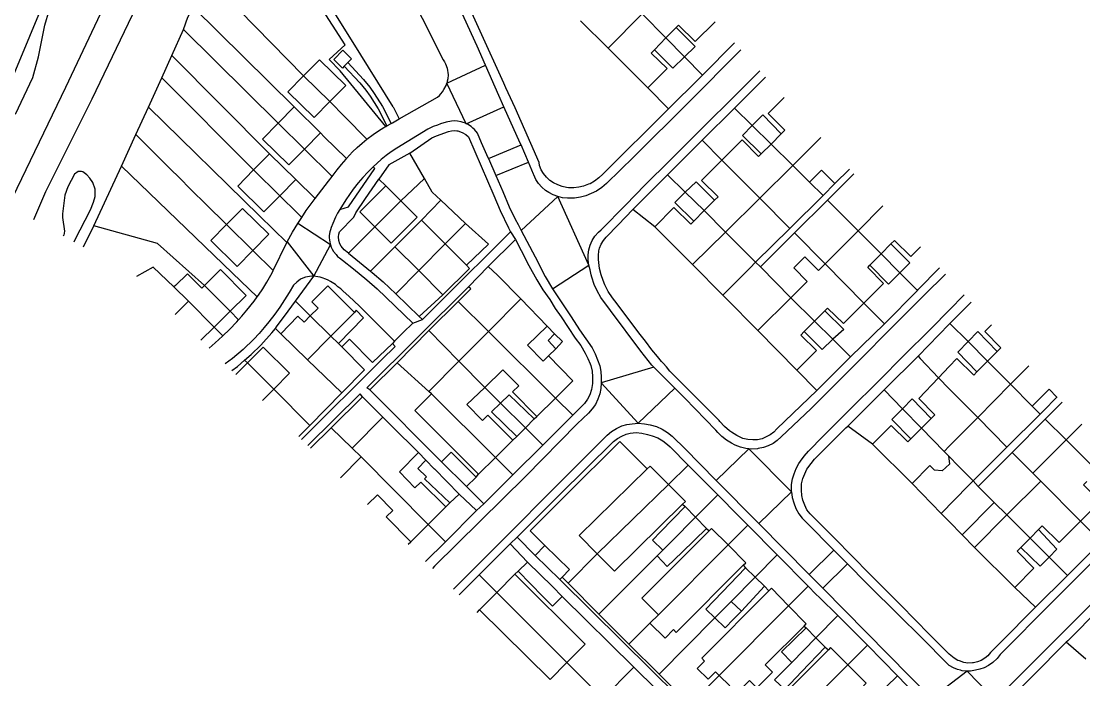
# Model space of a CAD drawing. Header units: millimetres. Extents: x 111502 to 977541, y 8702 to 1044108.
# Drawn here: x 972535.8 to 972744.6, y 471634.6 to 471764.2 of the extents above; entities that cross this region are included whole.
import ezdxf

# ---------------------------------------------------------------- set-up
doc = ezdxf.new("R2010")
doc.units = ezdxf.units.MM
doc.header["$LTSCALE"] = 0.25
doc.layers.add('X HVSS Site Background', color=8, linetype='Continuous')

# ---------------------------------------------------------------- blocks, each defined once
blk = doc.blocks.new('OS MAP')
at = {"layer": 'X HVSS Site Background'}
for points in [[(486342.8, 236346.75), (486341.35, 236345.75), (486340.05, 236344.7), (486338.75, 236343.45), (486337.65, 236342.2), (486337, 236341.45), (486335.85, 236339.8), (486334.75, 236338.1), (486333.65, 236335.85), (486329.95, 236327.5), (486328.15, 236323.75), (486326, 236319.35), (486322.65, 236310.8), (486312.05, 236285.4), (486308.8, 236277.45), (486307.22, 236273.44)], [(486316.51, 236287.26), (486319.9, 236294.52), (486321.03, 236298.57), (486322.23, 236304.78), (486323.12, 236307.68)], [(486315.09, 236269.18), (486326.35, 236292.6), (486346.35, 236334.95)], [(486358.75, 236330.4), (486357.7, 236329.7), (486354.45, 236331.9), (486351.65, 236333.6), (486351.5, 236333.7), (486351.1, 236333.8), (486350.9, 236333.8), (486350.65, 236333.75), (486350.45, 236333.7), (486350.3, 236333.6), (486350.15, 236333.45), (486349.95, 236333.15), (486349.15, 236329.9), (486347.65, 236325.45), (486343.4, 236315.15), (486331.5, 236290.25), (486322.35, 236272), (486320.04, 236266.5)], [(486444.8, 236288.3), (486431.95, 236275.45), (486431.15, 236274.75), (486430.3, 236274.1), (486429.4, 236273.6), (486429.1, 236273.5), (486428.15, 236273.1), (486427.2, 236272.9), (486426.2, 236272.8), (486425.2, 236272.8), (486424.75, 236272.85), (486423.9, 236273.05), (486423.05, 236273.35), (486422.2, 236273.75), (486421.5, 236274.25), (486420.85, 236274.9), (486420.25, 236275.6), (486419.8, 236276.35), (486419.5, 236277.2), (486419.4, 236277.75), (486417.8, 236281.5), (486414.7, 236288.55), (486412.86, 236292.48), (486412.45, 236293.35), (486407.8, 236303.6), (486403.95, 236312.2)], [(486389.25, 236284.85), (486380.3, 236295.8), (486378.15, 236298.05), (486381.3, 236300.95), (486368.8, 236320.35)], [(486390.7, 236288.7), (486382.85, 236301.4), (486378.1, 236308.95), (486376.15, 236311.9), (486373.65, 236315.75), (486371.4, 236319.05)], [(486408.84, 236296.95), (486407.2, 236300.65), (486403.2, 236309.4), (486401.25, 236313.8), (486401, 236314.7), (486400.85, 236315.65), (486400.85, 236316.55), (486401, 236317.6)], [(486373.1, 236294.8), (486354.15, 236314.25)], [(486392.71, 236313.19), (486394, 236310.8), (486396.4, 236306.15), (486400.55, 236297.95), (486400.8, 236297.55), (486401, 236297.15), (486401.3, 236296.35), (486401.4, 236295.9), (486401.45, 236295.5), (486401.5, 236295.05), (486401.45, 236294.2), (486401.35, 236293.75), (486401.25, 236293.35)], [(486349.5, 236303.95), (486350.35, 236306.35), (486351.4, 236308.3)], [(486371.25, 236288.7), (486351.4, 236308.3)], [(486439.65, 236307), (486432.95, 236300.25)], [(486439.65, 236307), (486444.3, 236302.3)], [(486432.95, 236300.25), (486427.53, 236305.67)], [(486444.3, 236302.3), (486446.35, 236304.35)], [(486454, 236305.45), (486450.1, 236301.55), (486446.8, 236304.8), (486446.35, 236304.35)], [(486446.35, 236304.35), (486450.1, 236300.6), (486448, 236298.55)], [(486347.2, 236298.8), (486349.5, 236303.95)], [(486368.1, 236285.5), (486349.5, 236303.95)], [(486442.05, 236299.95), (486444.3, 236302.3)], [(486444.3, 236302.3), (486448, 236298.55)], [(486459.06, 236299.91), (486459, 236299.85), (486448.75, 236289.6), (486438, 236278.9), (486432.65, 236273.65), (486431.75, 236272.85), (486430.7, 236272.15), (486429.65, 236271.65), (486428.55, 236271.25), (486427.5, 236270.95), (486426.35, 236270.75), (486425, 236270.75), (486424, 236270.85), (486423.1, 236271.1)], [(486440.75, 236292.45), (486432.95, 236300.25)], [(486440.75, 236292.45), (486444.55, 236296.25), (486441.4, 236299.3), (486442.05, 236299.95)], [(486442.05, 236299.95), (486445.7, 236296.3), (486448, 236298.55)], [(486457.79, 236301.29), (486451.52, 236294.98)], [(486345.25, 236294.4), (486347.2, 236298.8)], [(486366.4, 236279.5), (486347.2, 236298.8)], [(486378.25, 236289.75), (486381.4, 236292.95), (486376.2, 236298), (486373.1, 236294.8)], [(486381.09, 236296.7), (486380.75, 236296.35), (486379.05, 236298.05), (486380.8, 236299.85), (486382.5, 236298.15), (486381.79, 236297.42)], [(486448, 236298.55), (486451.52, 236294.98)], [(486381.79, 236297.42), (486381.09, 236296.7)], [(486381.09, 236296.7), (486384.14, 236293.46), (486385.32, 236291.98), (486386.17, 236290.79), (486387.74, 236288.3), (486389.44, 236284.96)], [(486381.79, 236297.42), (486384.9, 236294.12), (486386.12, 236292.58), (486387, 236291.35), (486388.61, 236288.79), (486390.31, 236285.46)], [(486401.25, 236293.35), (486408.84, 236296.95)], [(486412.49, 236288.73), (486411.5, 236290.95), (486408.84, 236296.95)], [(486429.2, 236257.6), (486429.05, 236258.65), (486429.05, 236259.6), (486429.15, 236260.6), (486429.4, 236261.5), (486429.85, 236262.45), (486430.35, 236263.3), (486431.05, 236264.05), (486431.6, 236264.55), (486436.4, 236269.4), (486440.25, 236273.35), (486445.1, 236278.15), (486451.25, 236284.35), (486458.25, 236291.25), (486462.78, 236295.82)], [(486342.6, 236288.65), (486345.25, 236294.4)], [(486363.25, 236276.3), (486345.25, 236294.4)], [(486373.1, 236294.8), (486370, 236291.65), (486375.15, 236286.6), (486378.25, 236289.75)], [(486373.1, 236294.8), (486378.25, 236289.75)], [(486451.52, 236294.98), (486451, 236294.45), (486444.8, 236288.3)], [(486457.81, 236288.49), (486463.92, 236294.57)], [(486391.87, 236286.35), (486399.45, 236290.65), (486399.8, 236290.95), (486400.1, 236291.3), (486400.4, 236291.7), (486400.7, 236292.15), (486401.1, 236292.95), (486401.25, 236293.35)], [(486405.08, 236285.41), (486401.25, 236293.35)], [(486440.75, 236292.45), (486444.8, 236288.3)], [(486381.23, 236286.73), (486378.25, 236289.75)], [(486466.95, 236283.4), (486467.7, 236284.15), (486464.4, 236287.4), (486467.57, 236290.57)], [(486340.15, 236283.25), (486342.6, 236288.65)], [(486364.45, 236267.3), (486342.6, 236288.65)], [(486371.25, 236288.7), (486368.1, 236285.5)], [(486376.4, 236283.6), (486371.25, 236288.7)], [(486390.7, 236288.7), (486391.87, 236286.35)], [(486405.08, 236285.41), (486412.49, 236288.73)], [(486415.84, 236281.23), (486415.7, 236281.55), (486412.49, 236288.73)], [(486451.45, 236282.15), (486457.81, 236288.49)], [(486461.3, 236285.05), (486457.81, 236288.49)], [(486368.1, 236285.5), (486365, 236282.35), (486370.2, 236277.3), (486373.25, 236280.4)], [(486368.1, 236285.5), (486373.25, 236280.4)], [(486385.55, 236282.35), (486381.23, 236286.73)], [(486405.08, 236285.41), (486404.9, 236285.5), (486404.5, 236285.65), (486404.05, 236285.8), (486403.35, 236285.9), (486402.8, 236285.95), (486402.2, 236285.9), (486401.15, 236285.7), (486400, 236285.35), (486399.4, 236285.15), (486398.55, 236284.85), (486397.55, 236284.35), (486391.4, 236280.6), (486390.35, 236279.9), (486389.35, 236279.15), (486388.35, 236278.35), (486386.75, 236276.95)], [(486389.44, 236284.96), (486390.31, 236285.46)], [(486390.31, 236285.46), (486390.55, 236285.6), (486391.87, 236286.35)], [(486409.45, 236278.55), (486409.13, 236279.28), (486408.1, 236281.65), (486407.3, 236283.55), (486406.7, 236284.25), (486406.4, 236284.55), (486406.05, 236284.85), (486405.3, 236285.3), (486405.08, 236285.41)], [(486466.95, 236283.4), (486463.4, 236287.15), (486461.3, 236285.05)], [(486337.3, 236277.05), (486340.15, 236283.25)], [(486347.08, 236276.36), (486340.15, 236283.25)], [(486373.25, 236280.4), (486376.4, 236283.6)], [(486377.16, 236282.85), (486376.4, 236283.6)], [(486385.55, 236282.35), (486386.8, 236283.3), (486387.85, 236284), (486388.9, 236284.65), (486389.25, 236284.85)], [(486389.25, 236284.85), (486389.44, 236284.96)], [(486394, 236279.6), (486398.3, 236282.6), (486399.2, 236283.05), (486401.6, 236283.9), (486402.2, 236284), (486402.8, 236284.05), (486403.2, 236284), (486403.45, 236284), (486404.25, 236283.7), (486405, 236283.25), (486405.55, 236282.8), (486410.5, 236271.3), (486411.75, 236268.3), (486413.4, 236264.95), (486413.8, 236264.15)], [(486463.05, 236279.45), (486459.4, 236283.1), (486461.3, 236285.05)], [(486461.3, 236285.05), (486465, 236281.4)], [(486465, 236281.4), (486466.95, 236283.4)], [(486381.52, 236278.53), (486377.16, 236282.85)], [(486381.52, 236278.53), (486382.75, 236279.85), (486383.65, 236280.7), (486384.6, 236281.55), (486385.55, 236282.35)], [(486409.45, 236278.55), (486415.84, 236281.23)], [(486417.29, 236277.83), (486415.84, 236281.23)], [(486444.64, 236275.32), (486451.45, 236282.15)], [(486451.45, 236282.15), (486455.3, 236278.25)], [(486455.3, 236278.25), (486459.3, 236282.2), (486462.55, 236278.95), (486463.05, 236279.45)], [(486463.05, 236279.45), (486465, 236281.4)], [(486465, 236281.4), (486469.25, 236277.2)], [(486474.74, 236282.69), (486469.25, 236277.2)], [(486366.4, 236279.5), (486363.25, 236276.3)], [(486371.6, 236274.4), (486366.4, 236279.5)], [(486378.7, 236275), (486373.25, 236280.4)], [(486394, 236279.6), (486389.85, 236277.3), (486387.9, 236274.5)], [(486396.9, 236274.6), (486394, 236279.6)], [(486331.9, 236265.3), (486337.3, 236277.05)], [(486359.15, 236256), (486337.3, 236277.05)], [(486378.7, 236275), (486379.7, 236276.3), (486380.55, 236277.35), (486381.45, 236278.45), (486381.52, 236278.53)], [(486380.2, 236268.5), (486381.95, 236269.05), (486387.1, 236276.6), (486386.75, 236276.95)], [(486386.75, 236276.95), (486385.7, 236275.9), (486384.75, 236274.85), (486383.8, 236273.75), (486382.85, 236272.5), (486382.1, 236271.45), (486381.4, 236270.4), (486380.2, 236268.5)], [(486409.45, 236278.55), (486410.87, 236275.24)], [(486410.87, 236275.24), (486417.29, 236277.83)], [(486423.1, 236271.1), (486422.15, 236271.4), (486421.3, 236271.85), (486420.65, 236272.25), (486419.9, 236272.9), (486419.3, 236273.65), (486418.75, 236274.45), (486418.35, 236275.35), (486418.3, 236275.45), (486417.29, 236277.83)], [(486453.9, 236270.35), (486454.6, 236271.05), (486451.3, 236274.25), (486455.3, 236278.25)], [(486455.3, 236278.25), (486462.75, 236270.75)], [(486469.25, 236277.2), (486462.75, 236270.75)], [(486469.25, 236277.2), (486472.55, 236273.93)], [(486328.01, 236262.19), (486328.11, 236262.47), (486331.22, 236268.44), (486331.83, 236269.94), (486332.11, 236271.1), (486332.12, 236272.51), (486331.66, 236273.84), (486331.08, 236274.66), (486330.5, 236275.33), (486329.69, 236275.96), (486329.48, 236276.03), (486328.82, 236276.02), (486328.07, 236275.45), (486326.79, 236272.98), (486326.16, 236271.32), (486325.72, 236267.68), (486325.72, 236266.98), (486326.09, 236264.28), (486325.95, 236263.51), (486325.88, 236263.37), (486325.87, 236263.35)], [(486348.5, 236274.95), (486347.08, 236276.36)], [(486351.1, 236272.36), (486348.5, 236274.95)], [(486363.25, 236276.3), (486360.15, 236273.15), (486365.3, 236268.05), (486368.45, 236271.2)], [(486363.25, 236276.3), (486368.45, 236271.2)], [(486375.4, 236270.67), (486378, 236274.1), (486378.7, 236275)], [(486410.87, 236275.24), (486412.25, 236272.05), (486413.5, 236269.05), (486414.7, 236266.6), (486415.25, 236265.55), (486415.85, 236264.4)], [(486437.85, 236268.5), (486444.64, 236275.32)], [(486448.1, 236271.95), (486444.64, 236275.32)], [(486472.55, 236273.93), (486474.89, 236276.29), (486477.54, 236273.66)], [(486476.05, 236270.35), (486476.2, 236270.5), (486481.27, 236275.53)], [(486480.42, 236276.46), (486477.54, 236273.66)], [(486368.45, 236271.2), (486371.6, 236274.4)], [(486375.4, 236270.67), (486371.6, 236274.4)], [(486389.3, 236273.2), (486384.15, 236268.05), (486387.1, 236265.1)], [(486385.29, 236270.71), (486387.9, 236274.5)], [(486387.9, 236274.5), (486389.3, 236273.2)], [(486389.3, 236273.2), (486392.25, 236270.25)], [(486392.25, 236270.25), (486396.9, 236274.6)], [(486400.1, 236270.35), (486398.35, 236271.95), (486396.9, 236274.6)], [(486453.9, 236270.35), (486450.25, 236274), (486448.1, 236271.95)], [(486475.2, 236271.3), (486472.55, 236273.93)], [(486477.54, 236273.66), (486475.2, 236271.3)], [(486353.89, 236269.59), (486351.1, 236272.36)], [(486371.92, 236267.79), (486368.45, 236271.2)], [(486372.75, 236266.98), (486373.6, 236268.3), (486375.4, 236270.67)], [(486381.91, 236259.91), (486381.05, 236260.6), (486380.5, 236261.35), (486380.2, 236261.8), (486380.05, 236262.4), (486379.95, 236263.15), (486380, 236263.7), (486380.16, 236264.11), (486383.01, 236267.03), (486383.35, 236267.9), (486385.29, 236270.71)], [(486415.85, 236264.4), (486423.1, 236271.1)], [(486429.2, 236257.6), (486423.1, 236271.1)], [(486449.8, 236266.25), (486446.05, 236269.9), (486448.1, 236271.95)], [(486448.1, 236271.95), (486451.85, 236268.3)], [(486462.75, 236270.75), (486456.05, 236264.1)], [(486462.75, 236270.75), (486468.65, 236264.8)], [(486475.2, 236271.3), (486468.65, 236264.8)], [(486357.95, 236265.55), (486353.89, 236269.59)], [(486357.95, 236265.55), (486361.1, 236268.75), (486366.25, 236263.65), (486363.15, 236260.45)], [(486392.25, 236270.25), (486387.1, 236265.1)], [(486392.25, 236270.25), (486395.45, 236267.05), (486390.3, 236261.9), (486387.1, 236265.1)], [(486396.25, 236266.4), (486400.1, 236270.35)], [(486404.9, 236265.75), (486400.1, 236270.35)], [(486449.8, 236266.25), (486449.2, 236265.65), (486445.9, 236268.95), (486442.15, 236265.1)], [(486451.85, 236268.3), (486453.9, 236270.35)], [(486469.6, 236263.95), (486476.05, 236270.35)], [(486482.1, 236264.35), (486476.05, 236270.35)], [(486482.1, 236264.35), (486486.98, 236269.27)], [(486369.82, 236262.05), (486364.45, 236267.3)], [(486372.75, 236266.98), (486371.92, 236267.79)], [(486372, 236265.8), (486372.75, 236266.98)], [(486380.2, 236268.5), (486379.8, 236267.8), (486379.4, 236267.05), (486378.85, 236265.8), (486378.55, 236265), (486378.4, 236264.55), (486378.25, 236264.15), (486378.15, 236263.4), (486378.15, 236262.95), (486378.2, 236262.55), (486378.25, 236262.1), (486378.4, 236261.55)], [(486474, 236232.95), (486466.15, 236225.4), (486465.55, 236224.75), (486464.8, 236224.2), (486464, 236223.8), (486463.25, 236223.45), (486462.3, 236223.25), (486461.4, 236223.2), (486460.4, 236223.3), (486459.45, 236223.5), (486458.25, 236224.05), (486457.2, 236224.75), (486456.85, 236225), (486455.85, 236225.85), (486454.95, 236226.8), (486454.8, 236227), (486449.35, 236232.45), (486445.1, 236236.75), (486444.45, 236237.55), (486443.75, 236238.3), (486443.48, 236238.62), (486442.65, 236239.6), (486441.55, 236240.95), (486440.3, 236242.6), (486439, 236244.25), (486434.75, 236250), (486433.85, 236251.15), (486433, 236252.4), (486432.3, 236253.7), (486432, 236254.55), (486431.6, 236255.7), (486431.25, 236256.9), (486431.05, 236258.7), (486431.05, 236259.5), (486431.15, 236260.4), (486431.25, 236260.9), (486431.6, 236261.7), (486432.05, 236262.45), (486432.55, 236263.1), (486434.95, 236265.5), (486437.85, 236268.5)], [(486442.15, 236265.1), (486437.85, 236268.5)], [(486449.8, 236266.25), (486451.85, 236268.3)], [(486451.85, 236268.3), (486456.05, 236264.1)], [(486329.87, 236261.18), (486331.9, 236265.3)], [(486353.65, 236253.6), (486344.4, 236261.85), (486331.9, 236265.3)], [(486357.95, 236265.55), (486354.85, 236262.4), (486360.05, 236257.3), (486363.15, 236260.45)], [(486357.95, 236265.55), (486363.15, 236260.45)], [(486369.9, 236262.2), (486370.9, 236264.05), (486372, 236265.8)], [(486378.4, 236261.55), (486372, 236265.8)], [(486387.1, 236265.1), (486381.91, 236259.91)], [(486391.05, 236261.2), (486396.25, 236266.4)], [(486396.25, 236266.4), (486400.95, 236261.75)], [(486400.95, 236261.75), (486404.9, 236265.75)], [(486405.1, 236257.55), (486409.45, 236261.7), (486404.9, 236265.75)], [(486415.85, 236264.4), (486418.6, 236259.2), (486420.6, 236255.35), (486422.05, 236252.9)], [(486442.15, 236265.1), (486449.55, 236257.7)], [(486468.65, 236264.8), (486461.95, 236258.15)], [(486396.45, 236246.9), (486400.05, 236250.5), (486413.8, 236264.15)], [(486409.4, 236257.3), (486414.75, 236262.6)], [(486413.8, 236264.15), (486414.75, 236262.6)], [(486414.75, 236262.6), (486415.9, 236260.45), (486417.35, 236257.5), (486418.95, 236254.7), (486420.15, 236252.7), (486421.5, 236250.8), (486422.55, 236249.05), (486423.7, 236247.4), (486426.5, 236243.2), (486427.6, 236241.75), (486428.45, 236240.25), (486429, 236239.25), (486429.45, 236238.15), (486429.55, 236237.85), (486429.8, 236236.7), (486429.9, 236235.6), (486429.9, 236234.3), (486429.7, 236233.15), (486429.35, 236232.05), (486428.9, 236231.2), (486428.3, 236230.4), (486427.7, 236229.75), (486426.01, 236228.06)], [(486456.05, 236264.1), (486449.55, 236257.7)], [(486456.05, 236264.1), (486461.95, 236258.15)], [(486462.9, 236257.25), (486469.6, 236263.95)], [(486475.6, 236257.85), (486469.6, 236263.95)], [(486475.6, 236257.85), (486482.1, 236264.35)], [(486486.65, 236259.8), (486482.1, 236264.35)], [(486494.35, 236261.18), (486492.45, 236259.3), (486489.25, 236262.45), (486488.55, 236261.75)], [(486367.14, 236256.54), (486363.15, 236260.45)], [(486367.14, 236256.54), (486369.82, 236262.05)], [(486369.82, 236262.05), (486369.9, 236262.2)], [(486369.9, 236262.2), (486375.1, 236255.4)], [(486375.1, 236255.4), (486378.4, 236261.55)], [(486378.4, 236261.55), (486378.55, 236261.1), (486378.75, 236260.7), (486379, 236260.3), (486379.5, 236259.65), (486379.8, 236259.3), (486380.15, 236259), (486380.75, 236258.55), (486382.9, 236256.85), (486385.55, 236254.7), (486387.55, 236252.95), (486394.6, 236246.2)], [(486386.27, 236256.42), (486391.05, 236261.2)], [(486395.75, 236256.5), (486391.05, 236261.2)], [(486395.75, 236256.5), (486400.95, 236261.75)], [(486400.95, 236261.75), (486405.1, 236257.55)], [(486486.65, 236259.8), (486488.55, 236261.75)], [(486488.55, 236261.75), (486492.25, 236258.05), (486490.3, 236256.1)], [(486381.91, 236259.91), (486386.27, 236256.42)], [(486461.95, 236258.15), (486460.88, 236257.07), (486455.49, 236251.67)], [(486461.95, 236258.15), (486462.9, 236257.25)], [(486468.9, 236251.15), (486472.11, 236254.36), (486469.44, 236257.04), (486471.61, 236259.21), (486474.28, 236256.54), (486475.6, 236257.85)], [(486484.4, 236257.55), (486486.65, 236259.8)], [(486490.3, 236256.1), (486486.65, 236259.8)], [(486347.61, 236253.29), (486343.55, 236257.2), (486340.29, 236255.34)], [(486358.65, 236248.5), (486361.8, 236251.6), (486356.8, 236256.7), (486353.65, 236253.6)], [(486363.99, 236251.34), (486364.25, 236251.7), (486365.1, 236252.95), (486365.9, 236254.25), (486366.9, 236256.05), (486367.14, 236256.54)], [(486386.27, 236256.42), (486386.6, 236256.15), (486388.75, 236254.3), (486391.22, 236251.93)], [(486395.75, 236256.5), (486391.22, 236251.93)], [(486400.5, 236251.75), (486395.75, 236256.5)], [(486405.1, 236257.55), (486405.7, 236256.95), (486400.5, 236251.75)], [(486405.55, 236253.3), (486409.4, 236257.3)], [(486409.4, 236257.3), (486411.25, 236255.6), (486415.8, 236250.95)], [(486422.05, 236252.9), (486429.2, 236257.6)], [(486441.92, 236237.52), (486441.55, 236237.9), (486439.4, 236240.65), (486433.4, 236248.65), (486431.55, 236251.25), (486430.8, 236252.55), (486430.2, 236253.8), (486429.75, 236255.2), (486429.6, 236255.65), (486429.4, 236256.65), (486429.2, 236257.6)], [(486449.55, 236257.7), (486455.49, 236251.67)], [(486468.9, 236251.15), (486462.9, 236257.25)], [(486483.25, 236250.1), (486475.6, 236257.85)], [(486483.25, 236250.1), (486487.1, 236253.95), (486484, 236257.1), (486484.4, 236257.55)], [(486484.4, 236257.55), (486488.1, 236253.85), (486490.3, 236256.1)], [(486493.75, 236252.6), (486490.3, 236256.1)], [(486493.75, 236252.6), (486493.9, 236252.8), (486498.11, 236257.05)], [(486353.65, 236253.6), (486353.08, 236253.04), (486350.27, 236255.9), (486347.93, 236253.6), (486347.61, 236253.29)], [(486375.1, 236255.4), (486374.7, 236255.4), (486374.25, 236255.35), (486373.85, 236255.3), (486373.45, 236255.2), (486372.95, 236255), (486372.5, 236254.8), (486371.75, 236254.25), (486371.1, 236253.65), (486370.25, 236252.2), (486368.45, 236249.3), (486367.45, 236247.95), (486366.3, 236246.45), (486365.35, 236245.3), (486364.35, 236244.15), (486363.35, 236243.05), (486361.25, 236241), (486359.15, 236239.2), (486357.71, 236238.14)], [(486363.99, 236251.34), (486359.15, 236256)], [(486371.5, 236250.47), (486375.1, 236255.4)], [(486391, 236242.65), (486384.1, 236249.5), (486382, 236251.5), (486380.9, 236252.45), (486380.4, 236252.9), (486379.85, 236253.3), (486379.35, 236253.75), (486378.4, 236254.35), (486377.95, 236254.6), (486377.5, 236254.8), (486376.75, 236255.1), (486376.35, 236255.2), (486375.9, 236255.3), (486375.1, 236255.4)], [(486499.27, 236255.78), (486495.1, 236251.65), (486489, 236245.55), (486482, 236238.5), (486479.2, 236235.75), (486472.85, 236229.4), (486467, 236223.8), (486466.2, 236223.1), (486465.4, 236222.5), (486464.45, 236222.05), (486463.5, 236221.7), (486462.45, 236221.5), (486462.3, 236221.45), (486461.2, 236221.4), (486460.62, 236221.48)], [(486350.5, 236250.5), (486347.61, 236253.29)], [(486353.65, 236253.6), (486358.65, 236248.5)], [(486374.4, 236247.6), (486375.95, 236249.15), (486374.75, 236250.35), (486377.85, 236253.5), (486383.1, 236248.3)], [(486386.15, 236233.05), (486385.55, 236233.45), (486405.55, 236253.3)], [(486391.22, 236251.93), (486395.85, 236247.5)], [(486403.5, 236250.45), (486406, 236252.95), (486405.55, 236253.3)], [(486422.05, 236252.9), (486423.85, 236250.2), (486425.7, 236247.4), (486427.35, 236244.85), (486429.8, 236241.3), (486430.4, 236240.15), (486430.9, 236238.95), (486431.3, 236237.75), (486431.5, 236236.65), (486431.6, 236235.55), (486431.6, 236234.45)], [(486493.75, 236252.6), (486487.3, 236246.05)], [(486350.5, 236250.5), (486347.84, 236247.88)], [(486350.5, 236250.5), (486355.5, 236245.4)], [(486360.29, 236246.83), (486360.95, 236247.55), (486361.95, 236248.7), (486363.4, 236250.5), (486363.99, 236251.34)], [(486367.55, 236245.13), (486367.8, 236245.45), (486370.1, 236248.55), (486371.5, 236250.47)], [(486374.4, 236247.6), (486371.5, 236250.47)], [(486400.5, 236251.75), (486395.85, 236247.5)], [(486397.75, 236244.7), (486403.5, 236250.45)], [(486409.45, 236244.55), (486403.5, 236250.45)], [(486409.45, 236244.55), (486415.8, 236250.95)], [(486415.8, 236250.95), (486420.95, 236245.6)], [(486455.49, 236251.67), (486456, 236251.15), (486462.4, 236244.7)], [(486462.4, 236244.7), (486468.9, 236251.15)], [(486473.55, 236246.55), (486468.9, 236251.15)], [(486469, 236213), (486469, 236214.45), (486469.2, 236215.55), (486469.55, 236216.55), (486469.95, 236217.6), (486470.45, 236218.55), (486470.75, 236219), (486471.5, 236220), (486472.35, 236221), (486475.25, 236223.95), (486480.25, 236229), (486486.4, 236235.05), (486490.9, 236239.6), (486496.45, 236245.1), (486500, 236248.75), (486502.97, 236251.72)], [(486475.55, 236248.6), (486476.05, 236249.15), (486479.25, 236246.1), (486483.25, 236250.1)], [(486487.3, 236246.05), (486483.25, 236250.1)], [(486500.15, 236246.1), (486504.29, 236250.27)], [(486355.5, 236245.4), (486358.65, 236248.5)], [(486360.29, 236246.83), (486358.65, 236248.5)], [(486383.1, 236248.3), (486378.45, 236243.6)], [(486379.95, 236242.15), (486384.85, 236247.25), (486383.45, 236248.75), (486383.1, 236248.3)], [(486473.55, 236246.55), (486475.55, 236248.6)], [(486475.55, 236248.6), (486479.3, 236244.9), (486477.15, 236243)], [(486357.21, 236243.66), (486358.55, 236244.95), (486359.95, 236246.45), (486360.29, 236246.83)], [(486368.6, 236244.1), (486372, 236247.55), (486373.2, 236246.35), (486374.4, 236247.6)], [(486378.45, 236243.6), (486374.4, 236247.6)], [(486394.6, 236246.2), (486392.7, 236244.35), (486391, 236242.65)], [(486394.6, 236246.2), (486396.45, 236246.9)], [(486395.85, 236247.5), (486396.45, 236246.9)], [(486420.95, 236245.6), (486417.1, 236241.85), (486420.2, 236238.7), (486421.25, 236239.75)], [(486420.95, 236245.6), (486422.45, 236244.1)], [(486471.5, 236244.5), (486473.55, 236246.55)], [(486477.15, 236243), (486473.55, 236246.55)], [(486487.3, 236246.05), (486480.6, 236239.55)], [(486493.9, 236239.65), (486500, 236245.95), (486500.15, 236246.1)], [(486503.7, 236242.55), (486500.15, 236246.1)], [(486509.45, 236240.6), (486510.15, 236241.35), (486507, 236244.55), (486508.3, 236245.87)], [(486352.92, 236242.86), (486355.5, 236245.4)], [(486354.52, 236241.28), (486355.7, 236242.3), (486357.15, 236243.6), (486357.21, 236243.66)], [(486357.21, 236243.66), (486355.5, 236245.4)], [(486361.51, 236238.88), (486362.8, 236240), (486364.7, 236241.85), (486366.85, 236244.25), (486367.55, 236245.13)], [(486367.55, 236245.13), (486368.6, 236244.1)], [(486373.85, 236238.95), (486368.6, 236244.1)], [(486378.45, 236243.6), (486373.85, 236238.95)], [(486378.45, 236243.6), (486379.95, 236242.15)], [(486391.48, 236238.4), (486397.75, 236244.7)], [(486403.65, 236238.7), (486397.75, 236244.7)], [(486403.65, 236238.7), (486409.45, 236244.55)], [(486422.6, 236231.45), (486409.45, 236244.55)], [(486422.45, 236244.1), (486421.15, 236242.75), (486422.7, 236241.15)], [(486422.45, 236244.1), (486424, 236242.55), (486422.7, 236241.15)], [(486462.4, 236244.7), (486470.05, 236236.9)], [(486470.05, 236236.9), (486473.9, 236240.8), (486470.85, 236243.8), (486471.5, 236244.5)], [(486471.5, 236244.5), (486475, 236241), (486477.15, 236243)], [(486503.7, 236242.55), (486505.65, 236244.5), (486509.45, 236240.6)], [(486362.05, 236238.35), (486365.15, 236241.45), (486370.35, 236236.35), (486367.25, 236233.2)], [(486372.72, 236223.32), (486388.5, 236239), (486391.1, 236241.6), (486390.55, 236242.2)], [(486379.95, 236242.15), (486380.6, 236241.5)], [(486380.6, 236241.5), (486382.1, 236243), (486386.64, 236238.46)], [(486380.6, 236241.5), (486385.05, 236237), (486380.6, 236232.45)], [(486386.64, 236238.46), (486386.65, 236238.45), (486390.55, 236242.2)], [(486391, 236242.65), (486390.55, 236242.2)], [(486479.96, 236240.19), (486477.15, 236243)], [(486505.45, 236236.6), (486501.7, 236240.5), (486503.7, 236242.55)], [(486507.55, 236238.7), (486503.7, 236242.55)], [(486422.7, 236241.15), (486421.25, 236239.75)], [(486422.6, 236231.45), (486426.05, 236234.85), (486421.25, 236239.75)], [(486480.6, 236239.55), (486474, 236232.95)], [(486480.6, 236239.55), (486479.96, 236240.19)], [(486493.9, 236239.65), (486487.5, 236233.35), (486487.2, 236233.05)], [(486493.9, 236239.65), (486494.31, 236239.22)], [(486507.55, 236238.7), (486509.45, 236240.6)], [(486359.01, 236236.86), (486360.1, 236237.65), (486361.51, 236238.88)], [(486359.81, 236236.07), (486362.05, 236238.35)], [(486362.05, 236238.35), (486361.51, 236238.88)], [(486367.25, 236233.2), (486362.05, 236238.35)], [(486373.85, 236238.95), (486380.6, 236232.45)], [(486386.15, 236233.05), (486391.48, 236238.4)], [(486397.7, 236232.75), (486391.48, 236238.4)], [(486397.7, 236232.75), (486403.65, 236238.7)], [(486408.7, 236233.55), (486403.65, 236238.7)], [(486441.92, 236237.52), (486431.6, 236234.45)], [(486446.08, 236233.37), (486441.92, 236237.52)], [(486494.31, 236239.22), (486497.9, 236235.45)], [(486497.9, 236235.45), (486500, 236237.65), (486501.5, 236239.2), (486504.85, 236235.95), (486505.45, 236236.6)], [(486505.45, 236236.6), (486507.55, 236238.7)], [(486512.05, 236234.15), (486507.55, 236238.7)], [(486512.05, 236234.15), (486515.66, 236237.79)], [(486408.7, 236233.55), (486412.25, 236237), (486415.4, 236233.85), (486414.15, 236232.65), (486418.95, 236227.8)], [(486470.05, 236236.9), (486474, 236232.95)], [(486497.9, 236235.45), (486494.05, 236231.35), (486497.2, 236228.15), (486496.45, 236227.4)], [(486505.6, 236227.6), (486500, 236233.25), (486497.9, 236235.45)], [(486367.25, 236233.2), (486365.01, 236230.93)], [(486367.25, 236233.2), (486374.3, 236226.05)], [(486400.2, 236218.9), (486386.15, 236233.05)], [(486431.6, 236234.45), (486431.55, 236233.35), (486431.3, 236232.3), (486430.95, 236231.25), (486430.45, 236230.2), (486429.85, 236229.3), (486429.1, 236228.5), (486426.9, 236226.4), (486416.7, 236216), (486398.85, 236198.35), (486398.43, 236197.93)], [(486414.2, 236223.15), (486409.35, 236228.05), (486408.3, 236227), (486405.2, 236230.15), (486408.7, 236233.55)], [(486411.8, 236230.45), (486408.7, 236233.55)], [(486431.6, 236234.45), (486438.85, 236226.5)], [(486438.85, 236226.5), (486446.08, 236233.37)], [(486460.62, 236221.48), (486460.05, 236221.55), (486458.95, 236221.8), (486457.9, 236222.15), (486457.2, 236222.55), (486456.2, 236223.15), (486455.3, 236223.85), (486454.55, 236224.65), (486454.15, 236225.15), (486448.05, 236231.4), (486446.08, 236233.37)], [(486487.2, 236233.05), (486480.71, 236226.57)], [(486490.8, 236229.35), (486487.2, 236233.05)], [(486505.6, 236227.6), (486512.05, 236234.15)], [(486516.31, 236229.86), (486512.05, 236234.15)], [(486516.31, 236229.86), (486516.89, 236230.44), (486519.62, 236233.17), (486521.17, 236231.62)], [(486384.7, 236231.7), (486384.2, 236232.25), (486373.96, 236222.09)], [(486380.6, 236232.45), (486374.3, 236226.05)], [(486378.55, 236225.6), (486384.7, 236231.7)], [(486384.7, 236231.7), (486388.71, 236227.66)], [(486407.5, 236216.45), (486395, 236229), (486398.25, 236232.25)], [(486398.25, 236232.25), (486397.7, 236232.75)], [(486410.8, 236219.75), (486398.25, 236232.25)], [(486411.8, 236230.45), (486413.5, 236232.1)], [(486413.5, 236232.1), (486418.4, 236227.35)], [(486418.95, 236227.8), (486422.6, 236231.45)], [(486422.6, 236231.45), (486426.01, 236228.06)], [(486496.45, 236227.4), (486492.75, 236231.3), (486490.8, 236229.35)], [(486521.17, 236231.62), (486518.44, 236228.89), (486517.85, 236228.3)], [(486521.23, 236231.68), (486521.17, 236231.62)], [(486410.05, 236228.75), (486411.8, 236230.45)], [(486416.7, 236225.6), (486411.8, 236230.45)], [(486492.45, 236223.4), (486488.7, 236227.25), (486490.8, 236229.35)], [(486490.8, 236229.35), (486494.55, 236225.5)], [(486517.85, 236228.3), (486516.31, 236229.86)], [(486518.85, 236227.3), (486522.18, 236230.63)], [(486382.64, 236221.58), (486388.71, 236227.66)], [(486388.71, 236227.66), (486390.45, 236225.9), (486395.7, 236220.7)], [(486410.05, 236228.75), (486415, 236223.9)], [(486416.7, 236225.6), (486418.4, 236227.35)], [(486418.4, 236227.35), (486418.95, 236227.8)], [(486420.14, 236222.2), (486420.9, 236222.95), (486426.01, 236228.06)], [(486496.45, 236227.4), (486494.55, 236225.5)], [(486499, 236220.95), (486500, 236221.95), (486505.6, 236227.6)], [(486511.35, 236221.8), (486505.6, 236227.6)], [(486517.85, 236228.3), (486511.35, 236221.8)], [(486512.4, 236220.75), (486518.85, 236227.3)], [(486518.85, 236227.3), (486522.98, 236223.21)], [(486374.3, 236226.05), (486372.14, 236223.89)], [(486374.49, 236221.57), (486378.55, 236225.6)], [(486382.64, 236221.58), (486378.55, 236225.6)], [(486402.55, 236193.87), (486432.75, 236224.15), (486433.65, 236224.85), (486434.6, 236225.45), (486435.65, 236225.95), (486436.65, 236226.25), (486437.7, 236226.4), (486438.85, 236226.5)], [(486415, 236223.9), (486416.7, 236225.6)], [(486416.7, 236225.6), (486420.14, 236222.2)], [(486438.85, 236226.5), (486440.1, 236226.4), (486441.25, 236226.15), (486442.45, 236225.85), (486443.6, 236225.3), (486444.65, 236224.65), (486445.55, 236223.95), (486445.75, 236223.75), (486447.95, 236221.6), (486454.23, 236215.23)], [(486516.95, 236190.3), (486509.99, 236183.31), (486508.1, 236181.4), (486507.6, 236180.75), (486507, 236180.25), (486506.3, 236179.85), (486505.55, 236179.55), (486504.8, 236179.35), (486504.55, 236179.35), (486503.65, 236179.3), (486502.85, 236179.45), (486502, 236179.75), (486501.7, 236179.85), (486501, 236180.25), (486500.3, 236180.8), (486500, 236181.05), (486498.55, 236182.5), (486496.1, 236184.95), (486490.5, 236190.7), (486484.4, 236196.8), (486477.45, 236203.85), (486472.65, 236208.65), (486472.05, 236209.45), (486471.6, 236210.35), (486471.25, 236211.35), (486471.05, 236212.3), (486470.95, 236213.3), (486470.95, 236213.6), (486471, 236214.6), (486471.25, 236215.6), (486471.6, 236216.55), (486472, 236217.45), (486472.2, 236217.7), (486472.85, 236218.6), (486473.55, 236219.4), (486479.7, 236225.6), (486480.06, 236225.94)], [(486480.06, 236225.94), (486480.71, 236226.57)], [(486484.95, 236222.35), (486480.07, 236225.94), (486480.06, 236225.94)], [(486484.95, 236222.35), (486488.6, 236226.05), (486491.85, 236222.8), (486492.45, 236223.4)], [(486494.55, 236225.5), (486492.45, 236223.4)], [(486494.55, 236225.5), (486499, 236220.95)], [(486522.98, 236223.21), (486522.98, 236223.21), (486526.1, 236226.33)], [(486410.8, 236219.75), (486414.2, 236223.15)], [(486414.2, 236223.15), (486415, 236223.9)], [(486415.1, 236204.05), (486423.35, 236212.35), (486434.05, 236222.9), (486434.8, 236223.5), (486435.65, 236223.95), (486436.5, 236224.35), (486437.3, 236224.55), (486438.45, 236224.65), (486439.6, 236224.55), (486440.7, 236224.3), (486441.65, 236224), (486442.7, 236223.6), (486443.7, 236223), (486444.6, 236222.3), (486445.15, 236221.85), (486448.71, 236218.26)], [(486440.65, 236217.55), (486435.25, 236222.9), (486424.7, 236212.4), (486417.65, 236205.35), (486420.5, 236202.45)], [(486522.98, 236223.21), (486522.97, 236223.2), (486516.45, 236216.68), (486516.44, 236216.67)], [(486522.98, 236223.21), (486524.54, 236221.64), (486529.1, 236217.1)], [(486384.4, 236219.85), (486382.64, 236221.58)], [(486401.05, 236210.05), (486396.15, 236214.9), (486395, 236213.8), (486391.95, 236216.9), (486395.7, 236220.7)], [(486395.7, 236220.7), (486397.14, 236219.24)], [(486400.2, 236218.9), (486402.1, 236220.8)], [(486402.1, 236220.8), (486407, 236215.85)], [(486414.23, 236216.33), (486420.14, 236222.2)], [(486460.62, 236221.48), (486454.23, 236215.23)], [(486469, 236213), (486460.62, 236221.48)], [(486492.7, 236214.65), (486484.95, 236222.35)], [(486499, 236220.95), (486499.79, 236220.16), (486499.88, 236220.07)], [(486511.35, 236221.8), (486504.7, 236215.15)], [(486505.7, 236214.05), (486512.4, 236220.75)], [(486512.4, 236220.75), (486516.44, 236216.67)], [(486380.36, 236215.78), (486384.4, 236219.85)], [(486397.6, 236206.55), (486384.4, 236219.85)], [(486396.9, 236215.55), (486397.29, 236215.96), (486395.58, 236217.59), (486397.14, 236219.24)], [(486397.14, 236219.24), (486398.8, 236217.55), (486398.81, 236217.54), (486403.7, 236212.55)], [(486405.1, 236214.05), (486400.2, 236218.9)], [(486407.5, 236216.45), (486410.8, 236219.75)], [(486410.8, 236219.75), (486414.23, 236216.33)], [(486499.88, 236220.07), (486500.04, 236218.45), (486498.65, 236217.12), (486497.08, 236217.27), (486496.2, 236218.15), (486492.7, 236214.65)], [(486504.7, 236215.15), (486501.79, 236218.12), (486500, 236219.95), (486499.88, 236220.07)], [(486407, 236215.85), (486407.5, 236216.45)], [(486440.65, 236217.55), (486427.3, 236204.4), (486430.8, 236200.8)], [(486444.8, 236214.45), (486441.25, 236218.05), (486440.65, 236217.55)], [(486444.8, 236214.45), (486448.71, 236218.26)], [(486448.71, 236218.26), (486454.52, 236212.41)], [(486516.44, 236216.67), (486516.43, 236216.67), (486518, 236215.1)], [(486396.9, 236215.55), (486401.85, 236210.8)], [(486405.1, 236214.05), (486407, 236215.85)], [(486408.5, 236210.65), (486414.23, 236216.33)], [(486430.8, 236200.8), (486444.8, 236214.45)], [(486447.55, 236210.55), (486448.15, 236211.1), (486444.8, 236214.45)], [(486454.23, 236215.23), (486462.57, 236206.79)], [(486492.7, 236214.65), (486498.45, 236208.72)], [(486504.7, 236215.15), (486503.76, 236214.19), (486498.45, 236208.72)], [(486504.7, 236215.15), (486505.7, 236214.05)], [(486511.35, 236208.45), (486518, 236215.1)], [(486518, 236215.1), (486525.8, 236207.25)], [(486525.8, 236207.25), (486529.7, 236211.15), (486526.4, 236214.4), (486527.05, 236215.05)], [(486385.69, 236210.51), (486387.6, 236212.4), (486390.65, 236209.35), (486389.35, 236208.05), (486394.2, 236203.15)], [(486401.85, 236210.8), (486403.7, 236212.55)], [(486407.1, 236209.3), (486403.7, 236212.55)], [(486405.1, 236214.05), (486408.5, 236210.65)], [(486450.15, 236208), (486454.52, 236212.41)], [(486454.52, 236212.41), (486458.6, 236208.3), (486460.43, 236206.45)], [(486469, 236213), (486462.57, 236206.79)], [(486469, 236213), (486469.15, 236211.9), (486469.45, 236210.8), (486469.85, 236209.75), (486470.45, 236208.7), (486471.1, 236207.8), (486472.25, 236206.65), (486477, 236201.85), (486477.33, 236201.52)], [(486505.7, 236214.05), (486508.87, 236210.91)], [(486401.05, 236210.05), (486401.85, 236210.8)], [(486407.1, 236209.3), (486408.5, 236210.65)], [(486430.8, 236200.8), (486434.2, 236197.4), (486447.55, 236210.55)], [(486443.35, 236205.2), (486448.1, 236210.1)], [(486447.55, 236210.55), (486448.1, 236210.1)], [(486448.1, 236210.1), (486450.15, 236208)], [(486508.87, 236210.91), (486502.52, 236204.55)], [(486539.99, 236211.1), (486518.1, 236189.1), (486512.09, 236183.09), (486510, 236181), (486509.4, 236180.2), (486508.6, 236179.45), (486507.75, 236178.85), (486506.85, 236178.4), (486506, 236178.1), (486505.15, 236177.9), (486504.5, 236177.8), (486504.2, 236177.75), (486503.55, 236177.75)], [(486508.87, 236210.91), (486511.35, 236208.45)], [(486397.6, 236206.55), (486401.05, 236210.05)], [(486400.97, 236203.15), (486407.1, 236209.3)], [(486450.15, 236208), (486445.4, 236203.2), (486443.74, 236201.53)], [(486450.15, 236208), (486452.3, 236205.8)], [(486502.52, 236204.55), (486500, 236207.15), (486499, 236208.15), (486498.45, 236208.72)], [(486504.95, 236202.05), (486511.35, 236208.45)], [(486511.35, 236208.45), (486515.9, 236203.9)], [(486394.2, 236203.15), (486397.6, 236206.55)], [(486397.6, 236206.55), (486400.97, 236203.15)], [(486456.55, 236202.55), (486460.43, 236206.45)], [(486460.43, 236206.45), (486466.2, 236200.6)], [(486462.57, 236206.79), (486472.49, 236196.74)], [(486510.35, 236170.7), (486510.35, 236170.9), (486510.4, 236171.8), (486510.43, 236171.89), (486510.65, 236172.65), (486510.95, 236173.5), (486511.45, 236174.2), (486511.8, 236174.75), (486514.24, 236177.2), (486543.86, 236206.86)], [(486517.55, 236205.6), (486518.25, 236206.3), (486521.6, 236203), (486525.8, 236207.25)], [(486525.8, 236207.25), (486529.85, 236203.15)], [(486413.7, 236202.75), (486415.1, 236204.05)], [(486418.6, 236200.5), (486415.1, 236204.05)], [(486452.85, 236205.3), (486439.6, 236192.1), (486442.85, 236188.8)], [(486443.35, 236205.2), (486441.71, 236203.5), (486443.73, 236201.54), (486443.74, 236201.53)], [(486447.5, 236201.15), (486452.3, 236205.8)], [(486452.3, 236205.8), (486452.85, 236205.3)], [(486456.55, 236202.55), (486453.3, 236205.8), (486452.85, 236205.3)], [(486504.95, 236202.05), (486502.52, 236204.55)], [(486514.1, 236202.05), (486515.9, 236203.9)], [(486515.9, 236203.9), (486517.55, 236205.6)], [(486515.9, 236203.9), (486519.65, 236200.15)], [(486517.55, 236205.6), (486521.15, 236201.75), (486519.65, 236200.15)], [(486393.63, 236202.67), (486394.2, 236203.15)], [(486397.09, 236199.26), (486400.97, 236203.15)], [(486407.62, 236196.69), (486413.7, 236202.75)], [(486413.7, 236202.75), (486417.1, 236199.15)], [(486420.5, 236202.45), (486418.6, 236200.5)], [(486420.5, 236202.45), (486425.35, 236197.7), (486423.9, 236196.2)], [(486442.85, 236188.8), (486442.86, 236188.81), (486456.55, 236202.55)], [(486459.5, 236198.55), (486460.05, 236199.05), (486456.55, 236202.55)], [(486504.95, 236202.05), (486512.9, 236194.2)], [(486512.9, 236194.2), (486516.65, 236198), (486513.35, 236201.3), (486514.1, 236202.05)], [(486519.65, 236200.15), (486517.9, 236198.35), (486514.1, 236202.05)], [(486529.85, 236203.15), (486523.5, 236196.8), (486523.25, 236196.55)], [(486418.6, 236200.5), (486423.45, 236195.75)], [(486425.1, 236195), (486430.8, 236200.8)], [(486442.59, 236200.39), (486431.15, 236188.95)], [(486443.74, 236201.53), (486442.59, 236200.39)], [(486447.5, 236201.15), (486444.59, 236198.33), (486442.59, 236200.39)], [(486461.85, 236196.2), (486466.2, 236200.6)], [(486466.2, 236200.6), (486472.25, 236194.47)], [(486472.49, 236196.74), (486477.33, 236201.52)], [(486477.33, 236201.52), (486480, 236198.81)], [(486519.65, 236200.15), (486523.25, 236196.55)], [(486415.3, 236197.4), (486417.1, 236199.15)], [(486423.94, 236192.43), (486422, 236194.35), (486417.1, 236199.15)], [(486441.19, 236187.16), (486444.16, 236184.23), (486445.8, 236185.89), (486446.35, 236185.35), (486459.5, 236198.55)], [(486455.35, 236193.25), (486459.95, 236198.05)], [(486459.5, 236198.55), (486459.95, 236198.05)], [(486459.95, 236198.05), (486461.85, 236196.2)], [(486475.16, 236194.04), (486480, 236198.81)], [(486503.55, 236177.75), (486503.3, 236177.75), (486502.55, 236177.8), (486502.2, 236177.9), (486501.65, 236178.05), (486500.85, 236178.35), (486500, 236178.85), (486494.21, 236184.64), (486490.35, 236188.5), (486483.8, 236194.95), (486480, 236198.81)], [(486403.67, 236192.76), (486407.62, 236196.69)], [(486411.1, 236193.2), (486407.62, 236196.69)], [(486411.1, 236193.2), (486414.65, 236196.8)], [(486414.65, 236196.8), (486415.3, 236197.4)], [(486424.85, 236179.4), (486428.45, 236183), (486414.65, 236196.8)], [(486420.1, 236192.4), (486415.3, 236197.4)], [(486423.45, 236195.75), (486423.9, 236196.2)], [(486423.45, 236195.75), (486435.75, 236183.65), (486468.6, 236151.1), (486485.8, 236134.85)], [(486423.9, 236196.2), (486425.1, 236195)], [(486461.85, 236196.2), (486457.15, 236191.45)], [(486461.85, 236196.2), (486463.7, 236194.45)], [(486472.49, 236196.74), (486475.16, 236194.04)], [(486523.25, 236196.55), (486516.95, 236190.3)], [(486425.1, 236195), (486431.15, 236188.95)], [(486464.55, 236193.55), (486451.4, 236180.25), (486451.93, 236179.72), (486450.48, 236178.25), (486452.63, 236176.13), (486454.09, 236177.61), (486454.8, 236176.9)], [(486459.15, 236189.55), (486463.7, 236194.45)], [(486463.7, 236194.45), (486464.55, 236193.55)], [(486468.4, 236190.6), (486465.05, 236194.05), (486464.55, 236193.55)], [(486468.4, 236190.6), (486472.25, 236194.47)], [(486472.25, 236194.47), (486473.8, 236192.9), (486474.51, 236192.2)], [(486475.16, 236194.04), (486496.54, 236172.36)], [(486512.9, 236194.2), (486516.95, 236190.3)], [(486407.7, 236189.8), (486411.1, 236193.2)], [(486411.1, 236193.2), (486424.85, 236179.4)], [(486420.1, 236192.4), (486422.02, 236190.49), (486423.94, 236192.43)], [(486438, 236178.5), (486423.94, 236192.43)], [(486455.35, 236193.25), (486452.18, 236189.94), (486453.96, 236188.23)], [(486453.96, 236188.23), (486455.57, 236189.85), (486457.15, 236191.45)], [(486457.15, 236191.45), (486459.15, 236189.55)], [(486474.51, 236192.2), (486478.1, 236188.64)], [(486407.21, 236189.27), (486407.7, 236189.8)], [(486407.7, 236189.8), (486421.55, 236176.05), (486424.85, 236179.4)], [(486459.15, 236189.55), (486457.62, 236187.95), (486455.97, 236186.24), (486453.96, 236188.23)], [(486454.8, 236176.9), (486468.4, 236190.6)], [(486471.5, 236186.6), (486471.9, 236187), (486468.4, 236190.6)], [(486529.6, 236190.05), (486523.3, 236183.7), (486523, 236183.4)], [(486431.15, 236188.95), (486437.05, 236183.05)], [(486437.05, 236183.05), (486441.19, 236187.16)], [(486442.85, 236188.8), (486441.19, 236187.16)], [(486453.96, 236188.23), (486443, 236177.15)], [(486473.8, 236184.25), (486478.1, 236188.64)], [(486478.1, 236188.64), (486482.85, 236183.95), (486483.94, 236182.84)], [(486454.8, 236176.9), (486456.87, 236174.86), (486454.89, 236172.89), (486456.31, 236171.47), (486458.3, 236173.45), (486460.76, 236175.9), (486462.21, 236174.45), (486465.3, 236177.53), (486463.85, 236178.98), (486471.5, 236186.6)], [(486467.05, 236181.5), (486471.9, 236186.25)], [(486471.5, 236186.6), (486471.9, 236186.25)], [(486471.9, 236186.25), (486473.8, 236184.25)], [(486437.05, 236183.05), (486443, 236177.15)], [(486473.8, 236184.25), (486469.1, 236179.45)], [(486473.8, 236184.25), (486475.6, 236182.45)], [(486523, 236183.4), (486516.29, 236176.65)], [(486526.85, 236180.05), (486523, 236183.4)], [(486476.25, 236181.9), (486463.05, 236168.65), (486461.46, 236167.05), (486464.82, 236163.7)], [(486467.05, 236181.5), (486469.1, 236179.45)], [(486471, 236177.6), (486475.6, 236182.45)], [(486475.6, 236182.45), (486476.25, 236181.9)], [(486480.05, 236178.95), (486476.7, 236182.35), (486476.25, 236181.9)], [(486480.05, 236178.95), (486483.94, 236182.84)], [(486483.94, 236182.84), (486489.82, 236176.82)], [(486424.85, 236179.4), (486431.9, 236172.35)], [(486465.67, 236176.01), (486469.1, 236179.45)], [(486480.05, 236178.95), (486466.38, 236165.27)], [(486483.15, 236174.85), (486483.65, 236175.35), (486480.05, 236178.95)], [(486431.9, 236172.35), (486438, 236178.5)], [(486451.37, 236165.34), (486438, 236178.5)], [(486443, 236177.15), (486449.05, 236171.15)], [(486449.05, 236171.15), (486454.8, 236176.9)], [(486471, 236177.6), (486467.7, 236174.12), (486465.67, 236176.01)], [(486485.45, 236172.55), (486489.82, 236176.82)], [(486489.82, 236176.82), (486491.55, 236175.05), (486495.63, 236170.93)], [(486503.55, 236177.75), (486496.54, 236172.36)], [(486503.55, 236177.75), (486510.35, 236170.7)], [(486516.29, 236176.65), (486514.1, 236174.46), (486513.4, 236173.75), (486513.1, 236173.5), (486512.7, 236172.95), (486512.4, 236172.35), (486512.25, 236171.9), (486512.2, 236171.2), (486512.25, 236170.55), (486512.35, 236169.85), (486512.4, 236169.65), (486512.7, 236168.9), (486513.15, 236168.2), (486513.6, 236167.6), (486514.61, 236166.6), (486536.35, 236145.1)]]:
    blk.add_lwpolyline(points, dxfattribs=at)

msp = doc.modelspace()

# ---------------------------------------------------------------- block references
at = {"lineweight": 0}
msp.add_blockref('OS MAP', (486218.2, 235458.61), dxfattribs=at)

doc.saveas('drawing.dxf')
